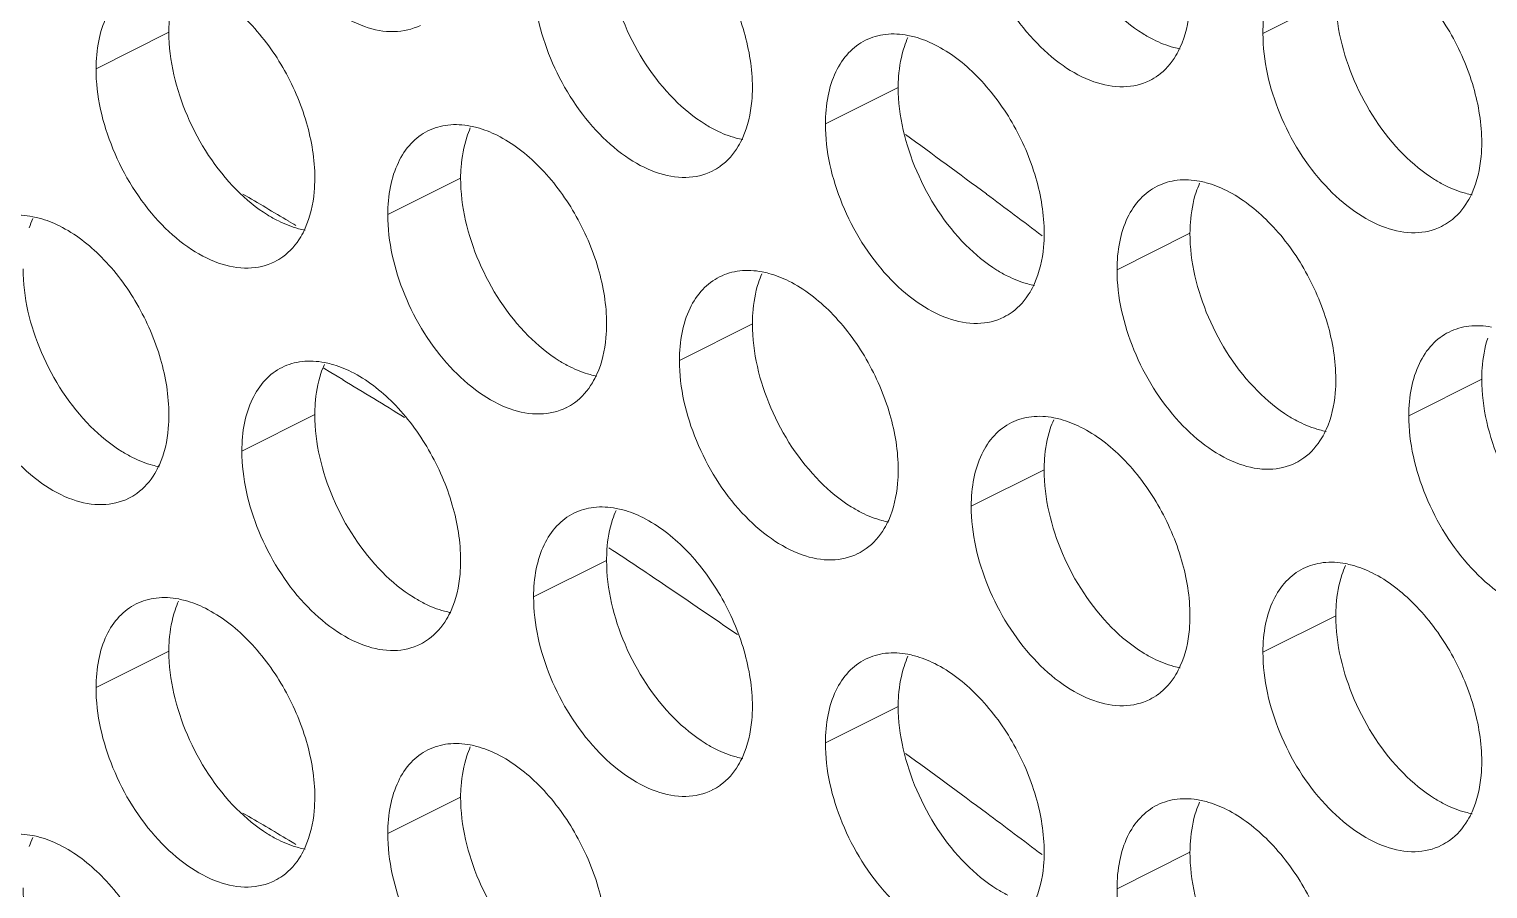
# Model space of a CAD drawing. Header units: millimetres. Extents: x 0 to 2524, y 0 to 1785.
# Drawn here: x 1871.39 to 1882.7, y 831.61 to 838.28 of the extents above; entities that cross this region are included whole.
import ezdxf

# ---------------------------------------------------------------- set-up
doc = ezdxf.new("R2010")
doc.units = ezdxf.units.MM
doc.header["$LTSCALE"] = 0.1
doc.layers.add('标注', color=251, linetype='Continuous', lineweight=9)

msp = doc.modelspace()

# ---------------------------------------------------------------- linework, layer by layer
at = {"layer": '标注'}
for p, q in [((1881.521, 838.53), (1880.956, 838.247)), ((1872.47, 838.255), (1871.905, 837.973)), ((1878.127, 837.827), (1877.562, 837.544)), ((1874.733, 837.124), (1874.168, 836.841)), ((1873.4, 836.789), (1873.438, 836.766)), ((1873.438, 836.766), (1873.455, 836.756)), ((1880.39, 836.696), (1879.824, 836.413)), ((1876.996, 835.993), (1876.43, 835.71)), ((1873.725, 835.617), (1873.666, 835.653)), ((1873.776, 835.587), (1873.725, 835.617)), ((1873.818, 835.562), (1873.776, 835.587)), ((1882.653, 835.564), (1882.087, 835.281)), ((1873.602, 835.29), (1873.036, 835.007)), ((1879.259, 834.861), (1878.693, 834.579)), ((1875.913, 834.237), (1875.882, 834.258)), ((1875.865, 834.158), (1875.299, 833.876)), ((1881.521, 833.73), (1880.956, 833.447)), ((1872.47, 833.455), (1871.905, 833.173)), ((1878.127, 833.027), (1877.562, 832.744)), ((1874.733, 832.324), (1874.168, 832.041)), ((1873.4, 831.989), (1873.438, 831.966)), ((1873.438, 831.966), (1873.455, 831.956)), ((1880.39, 831.896), (1879.824, 831.613))]:
    msp.add_line(p, q, dxfattribs=at)
for centre, radius, start, end in [((1878.872, 837.916), 0.734, 155.8796, 161.7803), ((1879.876, 838.287), 0.453, 296.5256, 305.9034), ((1875.478, 837.213), 0.734, 155.8796, 161.7803), ((1839.155, 783.674), 66.456, 53.36387, 54.03573), ((1876.482, 837.584), 0.453, 296.5256, 305.9034), ((1846.034, 791.079), 53.276, 59.0918, 59.5359), ((1838.564, 782.878), 67.447, 52.9067, 53.36439), ((1881.135, 836.785), 0.734, 155.8796, 161.7803), ((1872.084, 836.51), 0.734, 155.8796, 161.7803), ((1882.138, 837.155), 0.453, 296.5256, 305.9034), ((1873.088, 836.881), 0.453, 296.5256, 305.9034), ((1877.74, 836.082), 0.734, 155.8796, 161.7803), ((1878.744, 836.452), 0.453, 296.5256, 305.9034), ((1874.346, 835.379), 0.734, 155.8796, 161.7803), ((1843.699, 785.639), 58.304, 58.34336, 58.89647), ((1875.35, 835.749), 0.453, 296.5256, 305.9034), ((1880.003, 834.95), 0.734, 155.8796, 161.7803), ((1881.007, 835.321), 0.453, 296.5256, 305.9034), ((1871.956, 835.046), 0.453, 296.5256, 305.9034), ((1876.609, 834.247), 0.734, 155.8796, 161.7803), ((1841.686, 782.487), 62.045, 56.06266, 56.51927), ((1877.613, 834.618), 0.453, 296.5256, 305.9034), ((1882.266, 833.819), 0.734, 155.8796, 161.7803), ((1841.189, 781.749), 62.934, 55.45133, 56.06228), ((1873.215, 833.544), 0.734, 155.8796, 161.7803), ((1874.219, 833.915), 0.453, 296.5256, 305.9034), ((1878.872, 833.116), 0.734, 155.8796, 161.7803), ((1879.876, 833.487), 0.453, 296.5256, 305.9034), ((1875.478, 832.413), 0.734, 155.8796, 161.7803), ((1839.155, 778.874), 66.456, 53.36387, 54.03573), ((1876.482, 832.784), 0.453, 296.5256, 305.9034), ((1881.135, 831.985), 0.734, 155.8796, 161.7803), ((1846.034, 786.279), 53.276, 59.0918, 59.5359), ((1838.564, 778.078), 67.447, 52.9067, 53.36439), ((1872.084, 831.71), 0.734, 155.8796, 161.7803), ((1882.138, 832.355), 0.453, 296.5256, 305.9034), ((1873.088, 832.081), 0.453, 296.5256, 305.9034)]:
    msp.add_arc(centre, radius, start, end, dxfattribs=at)
for points, knots in [([(1874.421, 838.309), (1874.359, 838.278), (1874.209, 838.244), (1873.971, 838.292), (1873.733, 838.423), (1873.425, 838.7), (1873.139, 839.163), (1873.036, 839.595), (1873.036, 839.807)], [0, 0, 0, 0, 0.090718, 0.191742, 0.308104, 0.439279, 0.725532, 1, 1, 1, 1]), ([(1880.078, 837.881), (1880.016, 837.85), (1879.866, 837.816), (1879.628, 837.864), (1879.389, 837.994), (1879.082, 838.272), (1878.796, 838.734), (1878.693, 839.167), (1878.693, 839.379)], [0, 0, 0, 0, 0.090718, 0.191742, 0.308104, 0.439279, 0.725532, 1, 1, 1, 1]), ([(1876.147, 839.291), (1876.268, 839.23), (1876.499, 839.05), (1876.765, 838.692), (1876.946, 838.273), (1876.996, 837.972), (1876.996, 837.827)], [0, 0, 0, 0, 0.229676, 0.488215, 0.753207, 1, 1, 1, 1]), ([(1876.388, 837.736), (1876.227, 837.899), (1875.976, 838.286), (1875.865, 838.737), (1875.865, 838.958)], [0, 0, 0, 0, 0.508684, 1, 1, 1, 1]), ([(1880.956, 838.247), (1880.956, 838.32), (1880.968, 838.459), (1881.027, 838.649), (1881.126, 838.801), (1881.219, 838.872), (1881.268, 838.896)], [0, 0, 0, 0, 0.289235, 0.54966, 0.782932, 1, 1, 1, 1]), ([(1881.804, 838.862), (1881.925, 838.802), (1882.155, 838.621), (1882.422, 838.263), (1882.603, 837.845), (1882.653, 837.544), (1882.653, 837.399)], [0, 0, 0, 0, 0.229676, 0.488215, 0.753207, 1, 1, 1, 1]), ([(1871.905, 837.973), (1871.905, 838.045), (1871.917, 838.184), (1871.976, 838.375), (1872.075, 838.527), (1872.168, 838.597), (1872.217, 838.622)], [0, 0, 0, 0, 0.289235, 0.54966, 0.782932, 1, 1, 1, 1]), ([(1872.47, 838.255), (1872.47, 838.284), (1872.474, 838.391), (1872.493, 838.499), (1872.518, 838.574)], [0, 0, 0, 0, 0.264225, 1, 1, 1, 1]), ([(1872.753, 838.588), (1872.874, 838.527), (1873.104, 838.347), (1873.371, 837.989), (1873.552, 837.57), (1873.602, 837.269), (1873.602, 837.124)], [0, 0, 0, 0, 0.229676, 0.488215, 0.753207, 1, 1, 1, 1]), ([(1876.684, 837.178), (1876.621, 837.147), (1876.472, 837.113), (1876.234, 837.161), (1875.995, 837.291), (1875.688, 837.569), (1875.401, 838.032), (1875.299, 838.464), (1875.299, 838.676)], [0, 0, 0, 0, 0.090718, 0.191742, 0.308104, 0.439279, 0.725532, 1, 1, 1, 1]), ([(1880.39, 838.53), (1880.39, 838.494), (1880.384, 838.362), (1880.355, 838.229), (1880.315, 838.141)], [0, 0, 0, 0, 0.268874, 1, 1, 1, 1]), ([(1882.045, 837.308), (1881.884, 837.471), (1881.633, 837.858), (1881.521, 838.308), (1881.521, 838.53)], [0, 0, 0, 0, 0.508684, 1, 1, 1, 1]), ([(1880.107, 838.198), (1880.079, 838.212), (1879.961, 838.279), (1879.855, 838.366), (1879.782, 838.439)], [0, 0, 0, 0, 0.235002, 1, 1, 1, 1]), ([(1872.994, 837.033), (1872.833, 837.196), (1872.582, 837.583), (1872.47, 838.034), (1872.47, 838.255)], [0, 0, 0, 0, 0.508684, 1, 1, 1, 1]), ([(1877.874, 838.193), (1877.922, 838.217), (1878.032, 838.249), (1878.146, 838.242), (1878.202, 838.231)], [0, 0, 0, 0, 0.482538, 1, 1, 1, 1]), ([(1882.341, 836.75), (1882.278, 836.718), (1882.128, 836.684), (1881.891, 836.732), (1881.652, 836.863), (1881.344, 837.14), (1881.058, 837.603), (1880.956, 838.035), (1880.956, 838.247)], [0, 0, 0, 0, 0.090718, 0.191742, 0.308104, 0.439279, 0.725532, 1, 1, 1, 1]), ([(1877.562, 837.544), (1877.562, 837.617), (1877.574, 837.756), (1877.633, 837.946), (1877.732, 838.098), (1877.825, 838.169), (1877.874, 838.193)], [0, 0, 0, 0, 0.289235, 0.54966, 0.782932, 1, 1, 1, 1]), ([(1878.127, 837.827), (1878.127, 837.855), (1878.131, 837.963), (1878.15, 838.07), (1878.175, 838.145)], [0, 0, 0, 0, 0.264225, 1, 1, 1, 1]), ([(1878.202, 838.231), (1878.22, 838.228), (1878.291, 838.211), (1878.36, 838.184), (1878.41, 838.159)], [0, 0, 0, 0, 0.238696, 1, 1, 1, 1]), ([(1878.41, 838.159), (1878.531, 838.099), (1878.761, 837.918), (1879.028, 837.56), (1879.209, 837.142), (1879.259, 836.841), (1879.259, 836.696)], [0, 0, 0, 0, 0.229676, 0.488215, 0.753207, 1, 1, 1, 1]), ([(1880.315, 838.126), (1880.298, 838.129), (1880.226, 838.146), (1880.157, 838.173), (1880.107, 838.198)], [0, 0, 0, 0, 0.238696, 1, 1, 1, 1]), ([(1880.315, 838.141), (1880.305, 838.118), (1880.262, 838.034), (1880.198, 837.96), (1880.142, 837.919)], [0, 0, 0, 0, 0.265525, 1, 1, 1, 1]), ([(1873.29, 836.475), (1873.227, 836.444), (1873.077, 836.41), (1872.84, 836.458), (1872.601, 836.588), (1872.293, 836.866), (1872.007, 837.329), (1871.905, 837.761), (1871.905, 837.973)], [0, 0, 0, 0, 0.090718, 0.191742, 0.308104, 0.439279, 0.725532, 1, 1, 1, 1]), ([(1876.996, 837.827), (1876.996, 837.791), (1876.99, 837.659), (1876.961, 837.527), (1876.921, 837.438)], [0, 0, 0, 0, 0.268874, 1, 1, 1, 1]), ([(1878.651, 836.605), (1878.49, 836.768), (1878.239, 837.155), (1878.127, 837.606), (1878.127, 837.827)], [0, 0, 0, 0, 0.508684, 1, 1, 1, 1]), ([(1876.713, 837.495), (1876.685, 837.509), (1876.567, 837.576), (1876.461, 837.663), (1876.388, 837.736)], [0, 0, 0, 0, 0.235002, 1, 1, 1, 1]), ([(1874.168, 836.841), (1874.168, 836.914), (1874.18, 837.053), (1874.239, 837.243), (1874.338, 837.395), (1874.43, 837.466), (1874.479, 837.49)], [0, 0, 0, 0, 0.289235, 0.54966, 0.782932, 1, 1, 1, 1]), ([(1874.479, 837.49), (1874.528, 837.514), (1874.638, 837.546), (1874.751, 837.539), (1874.808, 837.528)], [0, 0, 0, 0, 0.482538, 1, 1, 1, 1]), ([(1874.733, 837.124), (1874.733, 837.153), (1874.737, 837.26), (1874.756, 837.367), (1874.781, 837.443)], [0, 0, 0, 0, 0.264225, 1, 1, 1, 1]), ([(1874.808, 837.528), (1874.826, 837.525), (1874.897, 837.508), (1874.966, 837.481), (1875.016, 837.456)], [0, 0, 0, 0, 0.238696, 1, 1, 1, 1]), ([(1875.016, 837.456), (1875.137, 837.396), (1875.367, 837.216), (1875.633, 836.857), (1875.815, 836.439), (1875.865, 836.138), (1875.865, 835.993)], [0, 0, 0, 0, 0.229676, 0.488215, 0.753207, 1, 1, 1, 1]), ([(1876.921, 837.423), (1876.904, 837.426), (1876.832, 837.443), (1876.763, 837.47), (1876.713, 837.495)], [0, 0, 0, 0, 0.238696, 1, 1, 1, 1]), ([(1878.947, 836.047), (1878.884, 836.015), (1878.734, 835.981), (1878.496, 836.029), (1878.258, 836.16), (1877.95, 836.437), (1877.664, 836.9), (1877.562, 837.333), (1877.562, 837.544)], [0, 0, 0, 0, 0.090718, 0.191742, 0.308104, 0.439279, 0.725532, 1, 1, 1, 1]), ([(1876.921, 837.438), (1876.911, 837.415), (1876.868, 837.331), (1876.804, 837.257), (1876.747, 837.216)], [0, 0, 0, 0, 0.265525, 1, 1, 1, 1]), ([(1882.653, 837.399), (1882.653, 837.363), (1882.647, 837.231), (1882.618, 837.098), (1882.578, 837.01)], [0, 0, 0, 0, 0.268874, 1, 1, 1, 1]), ([(1882.37, 837.066), (1882.342, 837.081), (1882.224, 837.147), (1882.118, 837.235), (1882.045, 837.308)], [0, 0, 0, 0, 0.235002, 1, 1, 1, 1]), ([(1873.602, 837.124), (1873.602, 837.088), (1873.596, 836.956), (1873.567, 836.824), (1873.527, 836.735)], [0, 0, 0, 0, 0.268874, 1, 1, 1, 1]), ([(1875.257, 835.902), (1875.095, 836.065), (1874.844, 836.452), (1874.733, 836.903), (1874.733, 837.124)], [0, 0, 0, 0, 0.508684, 1, 1, 1, 1]), ([(1880.136, 837.062), (1880.185, 837.086), (1880.295, 837.118), (1880.408, 837.111), (1880.465, 837.1)], [0, 0, 0, 0, 0.482538, 1, 1, 1, 1]), ([(1873.319, 836.792), (1873.291, 836.806), (1873.173, 836.873), (1873.067, 836.96), (1872.994, 837.033)], [0, 0, 0, 0, 0.235002, 1, 1, 1, 1]), ([(1879.824, 836.413), (1879.824, 836.486), (1879.836, 836.625), (1879.895, 836.815), (1879.995, 836.967), (1880.087, 837.037), (1880.136, 837.062)], [0, 0, 0, 0, 0.289235, 0.54966, 0.782932, 1, 1, 1, 1]), ([(1880.39, 836.696), (1880.39, 836.724), (1880.394, 836.832), (1880.413, 836.939), (1880.437, 837.014)], [0, 0, 0, 0, 0.264225, 1, 1, 1, 1]), ([(1880.465, 837.1), (1880.482, 837.097), (1880.554, 837.08), (1880.623, 837.053), (1880.673, 837.028)], [0, 0, 0, 0, 0.238696, 1, 1, 1, 1]), ([(1880.673, 837.028), (1880.794, 836.967), (1881.024, 836.787), (1881.29, 836.429), (1881.471, 836.01), (1881.521, 835.709), (1881.521, 835.564)], [0, 0, 0, 0, 0.229676, 0.488215, 0.753207, 1, 1, 1, 1]), ([(1882.578, 836.994), (1882.56, 836.998), (1882.489, 837.014), (1882.42, 837.041), (1882.37, 837.066)], [0, 0, 0, 0, 0.238696, 1, 1, 1, 1]), ([(1882.578, 837.01), (1882.568, 836.987), (1882.525, 836.903), (1882.461, 836.829), (1882.404, 836.788)], [0, 0, 0, 0, 0.265525, 1, 1, 1, 1]), ([(1871.085, 836.787), (1871.134, 836.811), (1871.244, 836.843), (1871.357, 836.836), (1871.414, 836.825)], [0, 0, 0, 0, 0.482538, 1, 1, 1, 1]), ([(1871.414, 836.825), (1871.431, 836.822), (1871.503, 836.806), (1871.572, 836.778), (1871.622, 836.753)], [0, 0, 0, 0, 0.238696, 1, 1, 1, 1]), ([(1873.527, 836.72), (1873.509, 836.723), (1873.438, 836.74), (1873.369, 836.767), (1873.319, 836.792)], [0, 0, 0, 0, 0.238696, 1, 1, 1, 1]), ([(1875.553, 835.344), (1875.49, 835.313), (1875.34, 835.279), (1875.102, 835.326), (1874.864, 835.457), (1874.556, 835.735), (1874.27, 836.197), (1874.168, 836.63), (1874.168, 836.841)], [0, 0, 0, 0, 0.090718, 0.191742, 0.308104, 0.439279, 0.725532, 1, 1, 1, 1]), ([(1871.622, 836.753), (1871.743, 836.693), (1871.973, 836.513), (1872.239, 836.155), (1872.42, 835.736), (1872.47, 835.435), (1872.47, 835.29)], [0, 0, 0, 0, 0.229676, 0.488215, 0.753207, 1, 1, 1, 1]), ([(1873.527, 836.735), (1873.517, 836.712), (1873.474, 836.628), (1873.41, 836.554), (1873.353, 836.514)], [0, 0, 0, 0, 0.265525, 1, 1, 1, 1]), ([(1879.259, 836.696), (1879.259, 836.66), (1879.253, 836.528), (1879.224, 836.395), (1879.184, 836.307)], [0, 0, 0, 0, 0.268874, 1, 1, 1, 1]), ([(1880.914, 835.474), (1880.752, 835.636), (1880.501, 836.024), (1880.39, 836.474), (1880.39, 836.696)], [0, 0, 0, 0, 0.508684, 1, 1, 1, 1]), ([(1878.976, 836.364), (1878.947, 836.378), (1878.83, 836.444), (1878.724, 836.532), (1878.651, 836.605)], [0, 0, 0, 0, 0.235002, 1, 1, 1, 1]), ([(1871.863, 835.199), (1871.701, 835.362), (1871.45, 835.749), (1871.339, 836.2), (1871.339, 836.421)], [0, 0, 0, 0, 0.508684, 1, 1, 1, 1]), ([(1876.43, 835.71), (1876.43, 835.783), (1876.442, 835.922), (1876.501, 836.112), (1876.601, 836.264), (1876.693, 836.334), (1876.742, 836.359)], [0, 0, 0, 0, 0.289235, 0.54966, 0.782932, 1, 1, 1, 1]), ([(1876.742, 836.359), (1876.79, 836.383), (1876.901, 836.415), (1877.014, 836.408), (1877.071, 836.397)], [0, 0, 0, 0, 0.482538, 1, 1, 1, 1]), ([(1876.996, 835.993), (1876.996, 836.021), (1877, 836.129), (1877.018, 836.236), (1877.043, 836.311)], [0, 0, 0, 0, 0.264225, 1, 1, 1, 1]), ([(1877.071, 836.397), (1877.088, 836.394), (1877.16, 836.377), (1877.229, 836.35), (1877.279, 836.325)], [0, 0, 0, 0, 0.238696, 1, 1, 1, 1]), ([(1877.279, 836.325), (1877.399, 836.265), (1877.63, 836.084), (1877.896, 835.726), (1878.077, 835.307), (1878.127, 835.006), (1878.127, 834.861)], [0, 0, 0, 0, 0.229676, 0.488215, 0.753207, 1, 1, 1, 1]), ([(1879.184, 836.291), (1879.166, 836.295), (1879.095, 836.311), (1879.026, 836.339), (1878.976, 836.364)], [0, 0, 0, 0, 0.238696, 1, 1, 1, 1]), ([(1881.21, 834.915), (1881.147, 834.884), (1880.997, 834.85), (1880.759, 834.898), (1880.521, 835.029), (1880.213, 835.306), (1879.927, 835.769), (1879.824, 836.201), (1879.824, 836.413)], [0, 0, 0, 0, 0.090718, 0.191742, 0.308104, 0.439279, 0.725532, 1, 1, 1, 1]), ([(1879.184, 836.307), (1879.174, 836.284), (1879.131, 836.2), (1879.066, 836.126), (1879.01, 836.085)], [0, 0, 0, 0, 0.265525, 1, 1, 1, 1]), ([(1872.159, 834.641), (1872.096, 834.61), (1871.946, 834.576), (1871.708, 834.623), (1871.47, 834.754), (1871.162, 835.032), (1870.876, 835.494), (1870.773, 835.927), (1870.773, 836.138)], [0, 0, 0, 0, 0.090718, 0.191742, 0.308104, 0.439279, 0.725532, 1, 1, 1, 1]), ([(1875.865, 835.993), (1875.865, 835.957), (1875.859, 835.825), (1875.83, 835.692), (1875.79, 835.604)], [0, 0, 0, 0, 0.268874, 1, 1, 1, 1]), ([(1877.52, 834.771), (1877.358, 834.933), (1877.107, 835.321), (1876.996, 835.771), (1876.996, 835.993)], [0, 0, 0, 0, 0.508684, 1, 1, 1, 1]), ([(1882.399, 835.93), (1882.447, 835.955), (1882.557, 835.986), (1882.671, 835.979), (1882.728, 835.969)], [0, 0, 0, 0, 0.482538, 1, 1, 1, 1]), ([(1875.582, 835.661), (1875.553, 835.675), (1875.435, 835.741), (1875.33, 835.829), (1875.257, 835.902)], [0, 0, 0, 0, 0.235002, 1, 1, 1, 1]), ([(1882.087, 835.281), (1882.087, 835.354), (1882.099, 835.493), (1882.158, 835.683), (1882.258, 835.836), (1882.35, 835.906), (1882.399, 835.93)], [0, 0, 0, 0, 0.289235, 0.54966, 0.782932, 1, 1, 1, 1]), ([(1882.653, 835.564), (1882.653, 835.593), (1882.656, 835.7), (1882.675, 835.808), (1882.7, 835.883)], [0, 0, 0, 0, 0.264225, 1, 1, 1, 1]), ([(1873.036, 835.007), (1873.036, 835.08), (1873.048, 835.219), (1873.107, 835.409), (1873.207, 835.561), (1873.299, 835.632), (1873.348, 835.656)], [0, 0, 0, 0, 0.289235, 0.54966, 0.782932, 1, 1, 1, 1]), ([(1873.348, 835.656), (1873.396, 835.68), (1873.506, 835.712), (1873.62, 835.705), (1873.677, 835.694)], [0, 0, 0, 0, 0.482538, 1, 1, 1, 1]), ([(1873.677, 835.694), (1873.694, 835.691), (1873.766, 835.674), (1873.835, 835.647), (1873.885, 835.622)], [0, 0, 0, 0, 0.238696, 1, 1, 1, 1]), ([(1875.789, 835.588), (1875.772, 835.592), (1875.701, 835.608), (1875.632, 835.636), (1875.582, 835.661)], [0, 0, 0, 0, 0.238696, 1, 1, 1, 1]), ([(1877.815, 834.212), (1877.753, 834.181), (1877.603, 834.147), (1877.365, 834.195), (1877.127, 834.326), (1876.819, 834.603), (1876.533, 835.066), (1876.43, 835.498), (1876.43, 835.71)], [0, 0, 0, 0, 0.090718, 0.191742, 0.308104, 0.439279, 0.725532, 1, 1, 1, 1]), ([(1873.602, 835.29), (1873.602, 835.318), (1873.606, 835.426), (1873.624, 835.533), (1873.649, 835.608)], [0, 0, 0, 0, 0.264225, 1, 1, 1, 1]), ([(1873.885, 835.622), (1874.005, 835.562), (1874.236, 835.381), (1874.502, 835.023), (1874.683, 834.604), (1874.733, 834.303), (1874.733, 834.158)], [0, 0, 0, 0, 0.229676, 0.488215, 0.753207, 1, 1, 1, 1]), ([(1875.79, 835.604), (1875.78, 835.581), (1875.736, 835.497), (1875.672, 835.423), (1875.616, 835.382)], [0, 0, 0, 0, 0.265525, 1, 1, 1, 1]), ([(1881.521, 835.564), (1881.521, 835.529), (1881.516, 835.396), (1881.487, 835.264), (1881.447, 835.175)], [0, 0, 0, 0, 0.268874, 1, 1, 1, 1]), ([(1883.177, 834.342), (1883.015, 834.505), (1882.764, 834.892), (1882.653, 835.343), (1882.653, 835.564)], [0, 0, 0, 0, 0.508684, 1, 1, 1, 1]), ([(1881.239, 835.232), (1881.21, 835.246), (1881.092, 835.313), (1880.987, 835.4), (1880.914, 835.474)], [0, 0, 0, 0, 0.235002, 1, 1, 1, 1]), ([(1872.188, 834.958), (1872.159, 834.972), (1872.041, 835.038), (1871.936, 835.126), (1871.863, 835.199)], [0, 0, 0, 0, 0.235002, 1, 1, 1, 1]), ([(1872.47, 835.29), (1872.47, 835.254), (1872.465, 835.122), (1872.436, 834.989), (1872.396, 834.901)], [0, 0, 0, 0, 0.268874, 1, 1, 1, 1]), ([(1874.126, 834.068), (1873.964, 834.231), (1873.713, 834.618), (1873.602, 835.068), (1873.602, 835.29)], [0, 0, 0, 0, 0.508684, 1, 1, 1, 1]), ([(1878.693, 834.579), (1878.693, 834.651), (1878.705, 834.79), (1878.764, 834.98), (1878.863, 835.133), (1878.956, 835.203), (1879.005, 835.228)], [0, 0, 0, 0, 0.289235, 0.54966, 0.782932, 1, 1, 1, 1]), ([(1879.005, 835.228), (1879.053, 835.252), (1879.163, 835.283), (1879.277, 835.277), (1879.334, 835.266)], [0, 0, 0, 0, 0.482538, 1, 1, 1, 1]), ([(1879.259, 834.861), (1879.259, 834.89), (1879.262, 834.997), (1879.281, 835.105), (1879.306, 835.18)], [0, 0, 0, 0, 0.264225, 1, 1, 1, 1]), ([(1879.334, 835.266), (1879.351, 835.262), (1879.423, 835.246), (1879.492, 835.218), (1879.542, 835.193)], [0, 0, 0, 0, 0.238696, 1, 1, 1, 1]), ([(1879.542, 835.193), (1879.662, 835.133), (1879.893, 834.953), (1880.159, 834.595), (1880.34, 834.176), (1880.39, 833.875), (1880.39, 833.73)], [0, 0, 0, 0, 0.229676, 0.488215, 0.753207, 1, 1, 1, 1]), ([(1881.446, 835.16), (1881.429, 835.163), (1881.357, 835.18), (1881.289, 835.207), (1881.239, 835.232)], [0, 0, 0, 0, 0.238696, 1, 1, 1, 1]), ([(1883.472, 833.784), (1883.41, 833.753), (1883.26, 833.719), (1883.022, 833.767), (1882.784, 833.897), (1882.476, 834.175), (1882.19, 834.637), (1882.087, 835.07), (1882.087, 835.281)], [0, 0, 0, 0, 0.090718, 0.191742, 0.308104, 0.439279, 0.725532, 1, 1, 1, 1]), ([(1881.447, 835.175), (1881.437, 835.153), (1881.393, 835.069), (1881.329, 834.994), (1881.273, 834.954)], [0, 0, 0, 0, 0.265525, 1, 1, 1, 1]), ([(1872.395, 834.885), (1872.378, 834.889), (1872.307, 834.905), (1872.238, 834.933), (1872.188, 834.958)], [0, 0, 0, 0, 0.238696, 1, 1, 1, 1]), ([(1874.421, 833.509), (1874.359, 833.478), (1874.209, 833.444), (1873.971, 833.492), (1873.733, 833.623), (1873.425, 833.9), (1873.139, 834.363), (1873.036, 834.795), (1873.036, 835.007)], [0, 0, 0, 0, 0.090718, 0.191742, 0.308104, 0.439279, 0.725532, 1, 1, 1, 1]), ([(1872.396, 834.901), (1872.386, 834.878), (1872.342, 834.794), (1872.278, 834.72), (1872.222, 834.679)], [0, 0, 0, 0, 0.265525, 1, 1, 1, 1]), ([(1878.127, 834.861), (1878.127, 834.826), (1878.122, 834.693), (1878.092, 834.561), (1878.053, 834.472)], [0, 0, 0, 0, 0.268874, 1, 1, 1, 1]), ([(1879.782, 833.639), (1879.621, 833.802), (1879.37, 834.189), (1879.259, 834.64), (1879.259, 834.861)], [0, 0, 0, 0, 0.508684, 1, 1, 1, 1]), ([(1877.844, 834.529), (1877.816, 834.543), (1877.698, 834.61), (1877.593, 834.697), (1877.52, 834.771)], [0, 0, 0, 0, 0.235002, 1, 1, 1, 1]), ([(1875.299, 833.876), (1875.299, 833.948), (1875.311, 834.087), (1875.37, 834.278), (1875.469, 834.43), (1875.562, 834.5), (1875.611, 834.525)], [0, 0, 0, 0, 0.289235, 0.54966, 0.782932, 1, 1, 1, 1]), ([(1875.611, 834.525), (1875.659, 834.549), (1875.769, 834.58), (1875.883, 834.574), (1875.94, 834.563)], [0, 0, 0, 0, 0.482538, 1, 1, 1, 1]), ([(1875.94, 834.563), (1875.957, 834.559), (1876.029, 834.543), (1876.097, 834.516), (1876.147, 834.491)], [0, 0, 0, 0, 0.238696, 1, 1, 1, 1]), ([(1878.052, 834.457), (1878.035, 834.46), (1877.963, 834.477), (1877.894, 834.504), (1877.844, 834.529)], [0, 0, 0, 0, 0.238696, 1, 1, 1, 1]), ([(1880.078, 833.081), (1880.016, 833.05), (1879.866, 833.016), (1879.628, 833.064), (1879.389, 833.194), (1879.082, 833.472), (1878.796, 833.934), (1878.693, 834.367), (1878.693, 834.579)], [0, 0, 0, 0, 0.090718, 0.191742, 0.308104, 0.439279, 0.725532, 1, 1, 1, 1]), ([(1875.865, 834.158), (1875.865, 834.187), (1875.868, 834.294), (1875.887, 834.402), (1875.912, 834.477)], [0, 0, 0, 0, 0.264225, 1, 1, 1, 1]), ([(1876.147, 834.491), (1876.268, 834.43), (1876.499, 834.25), (1876.765, 833.892), (1876.946, 833.473), (1876.996, 833.172), (1876.996, 833.027)], [0, 0, 0, 0, 0.229676, 0.488215, 0.753207, 1, 1, 1, 1]), ([(1878.053, 834.472), (1878.042, 834.45), (1877.999, 834.366), (1877.935, 834.291), (1877.879, 834.251)], [0, 0, 0, 0, 0.265525, 1, 1, 1, 1]), ([(1874.45, 833.826), (1874.422, 833.841), (1874.304, 833.907), (1874.199, 833.994), (1874.126, 834.068)], [0, 0, 0, 0, 0.235002, 1, 1, 1, 1]), ([(1874.733, 834.158), (1874.733, 834.123), (1874.728, 833.991), (1874.698, 833.858), (1874.659, 833.77)], [0, 0, 0, 0, 0.268874, 1, 1, 1, 1]), ([(1876.388, 832.936), (1876.227, 833.099), (1875.976, 833.486), (1875.865, 833.937), (1875.865, 834.158)], [0, 0, 0, 0, 0.508684, 1, 1, 1, 1]), ([(1880.956, 833.447), (1880.956, 833.52), (1880.968, 833.659), (1881.027, 833.849), (1881.126, 834.001), (1881.219, 834.072), (1881.268, 834.096)], [0, 0, 0, 0, 0.289235, 0.54966, 0.782932, 1, 1, 1, 1]), ([(1881.268, 834.096), (1881.316, 834.12), (1881.426, 834.152), (1881.54, 834.145), (1881.597, 834.134)], [0, 0, 0, 0, 0.482538, 1, 1, 1, 1]), ([(1881.521, 833.73), (1881.521, 833.758), (1881.525, 833.866), (1881.544, 833.973), (1881.569, 834.048)], [0, 0, 0, 0, 0.264225, 1, 1, 1, 1]), ([(1881.597, 834.134), (1881.614, 834.131), (1881.685, 834.114), (1881.754, 834.087), (1881.804, 834.062)], [0, 0, 0, 0, 0.238696, 1, 1, 1, 1]), ([(1881.804, 834.062), (1881.925, 834.002), (1882.155, 833.821), (1882.422, 833.463), (1882.603, 833.045), (1882.653, 832.744), (1882.653, 832.599)], [0, 0, 0, 0, 0.229676, 0.488215, 0.753207, 1, 1, 1, 1]), ([(1871.905, 833.173), (1871.905, 833.245), (1871.917, 833.384), (1871.976, 833.575), (1872.075, 833.727), (1872.168, 833.797), (1872.217, 833.822)], [0, 0, 0, 0, 0.289235, 0.54966, 0.782932, 1, 1, 1, 1]), ([(1872.217, 833.822), (1872.265, 833.846), (1872.375, 833.877), (1872.489, 833.871), (1872.546, 833.86)], [0, 0, 0, 0, 0.482538, 1, 1, 1, 1]), ([(1872.546, 833.86), (1872.563, 833.856), (1872.634, 833.84), (1872.703, 833.813), (1872.753, 833.788)], [0, 0, 0, 0, 0.238696, 1, 1, 1, 1]), ([(1874.658, 833.754), (1874.641, 833.757), (1874.569, 833.774), (1874.5, 833.801), (1874.45, 833.826)], [0, 0, 0, 0, 0.238696, 1, 1, 1, 1]), ([(1876.684, 832.378), (1876.621, 832.347), (1876.472, 832.313), (1876.234, 832.361), (1875.995, 832.491), (1875.688, 832.769), (1875.401, 833.232), (1875.299, 833.664), (1875.299, 833.876)], [0, 0, 0, 0, 0.090718, 0.191742, 0.308104, 0.439279, 0.725532, 1, 1, 1, 1]), ([(1872.47, 833.455), (1872.47, 833.484), (1872.474, 833.591), (1872.493, 833.699), (1872.518, 833.774)], [0, 0, 0, 0, 0.264225, 1, 1, 1, 1]), ([(1872.753, 833.788), (1872.874, 833.727), (1873.104, 833.547), (1873.371, 833.189), (1873.552, 832.77), (1873.602, 832.469), (1873.602, 832.324)], [0, 0, 0, 0, 0.229676, 0.488215, 0.753207, 1, 1, 1, 1]), ([(1874.659, 833.77), (1874.648, 833.747), (1874.605, 833.663), (1874.541, 833.589), (1874.485, 833.548)], [0, 0, 0, 0, 0.265525, 1, 1, 1, 1]), ([(1880.39, 833.73), (1880.39, 833.694), (1880.384, 833.562), (1880.355, 833.429), (1880.315, 833.341)], [0, 0, 0, 0, 0.268874, 1, 1, 1, 1]), ([(1882.045, 832.508), (1881.884, 832.671), (1881.633, 833.058), (1881.521, 833.508), (1881.521, 833.73)], [0, 0, 0, 0, 0.508684, 1, 1, 1, 1]), ([(1880.107, 833.398), (1880.079, 833.412), (1879.961, 833.479), (1879.855, 833.566), (1879.782, 833.639)], [0, 0, 0, 0, 0.235002, 1, 1, 1, 1]), ([(1872.994, 832.233), (1872.833, 832.396), (1872.582, 832.783), (1872.47, 833.234), (1872.47, 833.455)], [0, 0, 0, 0, 0.508684, 1, 1, 1, 1]), ([(1877.562, 832.744), (1877.562, 832.817), (1877.574, 832.956), (1877.633, 833.146), (1877.732, 833.298), (1877.825, 833.369), (1877.874, 833.393)], [0, 0, 0, 0, 0.289235, 0.54966, 0.782932, 1, 1, 1, 1]), ([(1877.874, 833.393), (1877.922, 833.417), (1878.032, 833.449), (1878.146, 833.442), (1878.202, 833.431)], [0, 0, 0, 0, 0.482538, 1, 1, 1, 1]), ([(1878.202, 833.431), (1878.22, 833.428), (1878.291, 833.411), (1878.36, 833.384), (1878.41, 833.359)], [0, 0, 0, 0, 0.238696, 1, 1, 1, 1]), ([(1880.315, 833.326), (1880.298, 833.329), (1880.226, 833.346), (1880.157, 833.373), (1880.107, 833.398)], [0, 0, 0, 0, 0.238696, 1, 1, 1, 1]), ([(1882.341, 831.95), (1882.278, 831.918), (1882.128, 831.884), (1881.891, 831.932), (1881.652, 832.063), (1881.344, 832.34), (1881.058, 832.803), (1880.956, 833.235), (1880.956, 833.447)], [0, 0, 0, 0, 0.090718, 0.191742, 0.308104, 0.439279, 0.725532, 1, 1, 1, 1]), ([(1878.127, 833.027), (1878.127, 833.055), (1878.131, 833.163), (1878.15, 833.27), (1878.175, 833.345)], [0, 0, 0, 0, 0.264225, 1, 1, 1, 1]), ([(1878.41, 833.359), (1878.531, 833.299), (1878.761, 833.118), (1879.028, 832.76), (1879.209, 832.342), (1879.259, 832.041), (1879.259, 831.896)], [0, 0, 0, 0, 0.229676, 0.488215, 0.753207, 1, 1, 1, 1]), ([(1880.315, 833.341), (1880.305, 833.318), (1880.262, 833.234), (1880.198, 833.16), (1880.142, 833.119)], [0, 0, 0, 0, 0.265525, 1, 1, 1, 1]), ([(1873.29, 831.675), (1873.227, 831.644), (1873.077, 831.61), (1872.84, 831.658), (1872.601, 831.788), (1872.293, 832.066), (1872.007, 832.529), (1871.905, 832.961), (1871.905, 833.173)], [0, 0, 0, 0, 0.090718, 0.191742, 0.308104, 0.439279, 0.725532, 1, 1, 1, 1]), ([(1876.713, 832.695), (1876.685, 832.709), (1876.567, 832.776), (1876.461, 832.863), (1876.388, 832.936)], [0, 0, 0, 0, 0.235002, 1, 1, 1, 1]), ([(1876.996, 833.027), (1876.996, 832.991), (1876.99, 832.859), (1876.961, 832.727), (1876.921, 832.638)], [0, 0, 0, 0, 0.268874, 1, 1, 1, 1]), ([(1878.651, 831.805), (1878.49, 831.968), (1878.239, 832.355), (1878.127, 832.806), (1878.127, 833.027)], [0, 0, 0, 0, 0.508684, 1, 1, 1, 1]), ([(1874.168, 832.041), (1874.168, 832.114), (1874.18, 832.253), (1874.239, 832.443), (1874.338, 832.595), (1874.43, 832.666), (1874.479, 832.69)], [0, 0, 0, 0, 0.289235, 0.54966, 0.782932, 1, 1, 1, 1]), ([(1874.479, 832.69), (1874.528, 832.714), (1874.638, 832.746), (1874.751, 832.739), (1874.808, 832.728)], [0, 0, 0, 0, 0.482538, 1, 1, 1, 1]), ([(1874.808, 832.728), (1874.826, 832.725), (1874.897, 832.708), (1874.966, 832.681), (1875.016, 832.656)], [0, 0, 0, 0, 0.238696, 1, 1, 1, 1]), ([(1876.921, 832.623), (1876.904, 832.626), (1876.832, 832.643), (1876.763, 832.67), (1876.713, 832.695)], [0, 0, 0, 0, 0.238696, 1, 1, 1, 1]), ([(1878.947, 831.247), (1878.884, 831.215), (1878.734, 831.181), (1878.496, 831.229), (1878.258, 831.36), (1877.95, 831.637), (1877.664, 832.1), (1877.562, 832.533), (1877.562, 832.744)], [0, 0, 0, 0, 0.090718, 0.191742, 0.308104, 0.439279, 0.725532, 1, 1, 1, 1]), ([(1874.733, 832.324), (1874.733, 832.353), (1874.737, 832.46), (1874.756, 832.567), (1874.781, 832.643)], [0, 0, 0, 0, 0.264225, 1, 1, 1, 1]), ([(1875.016, 832.656), (1875.137, 832.596), (1875.367, 832.416), (1875.633, 832.057), (1875.815, 831.639), (1875.865, 831.338), (1875.865, 831.193)], [0, 0, 0, 0, 0.229676, 0.488215, 0.753207, 1, 1, 1, 1]), ([(1876.921, 832.638), (1876.911, 832.615), (1876.868, 832.531), (1876.804, 832.457), (1876.747, 832.416)], [0, 0, 0, 0, 0.265525, 1, 1, 1, 1]), ([(1882.653, 832.599), (1882.653, 832.563), (1882.647, 832.431), (1882.618, 832.298), (1882.578, 832.21)], [0, 0, 0, 0, 0.268874, 1, 1, 1, 1]), ([(1882.37, 832.266), (1882.342, 832.281), (1882.224, 832.347), (1882.118, 832.435), (1882.045, 832.508)], [0, 0, 0, 0, 0.235002, 1, 1, 1, 1]), ([(1873.602, 832.324), (1873.602, 832.288), (1873.596, 832.156), (1873.567, 832.024), (1873.527, 831.935)], [0, 0, 0, 0, 0.268874, 1, 1, 1, 1]), ([(1875.257, 831.102), (1875.095, 831.265), (1874.844, 831.652), (1874.733, 832.103), (1874.733, 832.324)], [0, 0, 0, 0, 0.508684, 1, 1, 1, 1]), ([(1879.824, 831.613), (1879.824, 831.686), (1879.836, 831.825), (1879.895, 832.015), (1879.995, 832.167), (1880.087, 832.237), (1880.136, 832.262)], [0, 0, 0, 0, 0.289235, 0.54966, 0.782932, 1, 1, 1, 1]), ([(1880.136, 832.262), (1880.185, 832.286), (1880.295, 832.318), (1880.408, 832.311), (1880.465, 832.3)], [0, 0, 0, 0, 0.482538, 1, 1, 1, 1]), ([(1880.465, 832.3), (1880.482, 832.297), (1880.554, 832.28), (1880.623, 832.253), (1880.673, 832.228)], [0, 0, 0, 0, 0.238696, 1, 1, 1, 1]), ([(1882.578, 832.194), (1882.56, 832.198), (1882.489, 832.214), (1882.42, 832.241), (1882.37, 832.266)], [0, 0, 0, 0, 0.238696, 1, 1, 1, 1]), ([(1873.319, 831.992), (1873.291, 832.006), (1873.173, 832.073), (1873.067, 832.16), (1872.994, 832.233)], [0, 0, 0, 0, 0.235002, 1, 1, 1, 1]), ([(1880.39, 831.896), (1880.39, 831.924), (1880.394, 832.032), (1880.413, 832.139), (1880.437, 832.214)], [0, 0, 0, 0, 0.264225, 1, 1, 1, 1]), ([(1880.673, 832.228), (1880.794, 832.167), (1881.024, 831.987), (1881.29, 831.629), (1881.471, 831.21), (1881.521, 830.909), (1881.521, 830.764)], [0, 0, 0, 0, 0.229676, 0.488215, 0.753207, 1, 1, 1, 1]), ([(1882.578, 832.21), (1882.568, 832.187), (1882.525, 832.103), (1882.461, 832.029), (1882.404, 831.988)], [0, 0, 0, 0, 0.265525, 1, 1, 1, 1]), ([(1871.085, 831.987), (1871.134, 832.011), (1871.244, 832.043), (1871.357, 832.036), (1871.414, 832.025)], [0, 0, 0, 0, 0.482538, 1, 1, 1, 1]), ([(1871.414, 832.025), (1871.431, 832.022), (1871.503, 832.006), (1871.572, 831.978), (1871.622, 831.953)], [0, 0, 0, 0, 0.238696, 1, 1, 1, 1]), ([(1875.553, 830.544), (1875.49, 830.513), (1875.34, 830.479), (1875.102, 830.526), (1874.864, 830.657), (1874.556, 830.935), (1874.27, 831.397), (1874.168, 831.83), (1874.168, 832.041)], [0, 0, 0, 0, 0.090718, 0.191742, 0.308104, 0.439279, 0.725532, 1, 1, 1, 1]), ([(1871.622, 831.953), (1871.743, 831.893), (1871.973, 831.713), (1872.239, 831.355), (1872.42, 830.936), (1872.47, 830.635), (1872.47, 830.49)], [0, 0, 0, 0, 0.229676, 0.488215, 0.753207, 1, 1, 1, 1]), ([(1873.527, 831.92), (1873.509, 831.923), (1873.438, 831.94), (1873.369, 831.967), (1873.319, 831.992)], [0, 0, 0, 0, 0.238696, 1, 1, 1, 1]), ([(1873.527, 831.935), (1873.517, 831.912), (1873.474, 831.828), (1873.41, 831.754), (1873.353, 831.714)], [0, 0, 0, 0, 0.265525, 1, 1, 1, 1]), ([(1878.976, 831.564), (1878.947, 831.578), (1878.83, 831.644), (1878.724, 831.732), (1878.651, 831.805)], [0, 0, 0, 0, 0.235002, 1, 1, 1, 1]), ([(1879.259, 831.896), (1879.259, 831.86), (1879.253, 831.728), (1879.224, 831.595), (1879.184, 831.507)], [0, 0, 0, 0, 0.268874, 1, 1, 1, 1]), ([(1880.914, 830.674), (1880.752, 830.836), (1880.501, 831.224), (1880.39, 831.674), (1880.39, 831.896)], [0, 0, 0, 0, 0.508684, 1, 1, 1, 1]), ([(1871.863, 830.399), (1871.701, 830.562), (1871.45, 830.949), (1871.339, 831.4), (1871.339, 831.621)], [0, 0, 0, 0, 0.508684, 1, 1, 1, 1]), ([(1881.21, 830.115), (1881.147, 830.084), (1880.997, 830.05), (1880.759, 830.098), (1880.521, 830.229), (1880.213, 830.506), (1879.927, 830.969), (1879.824, 831.401), (1879.824, 831.613)], [0, 0, 0, 0, 0.090718, 0.191742, 0.308104, 0.439279, 0.725532, 1, 1, 1, 1])]:
    msp.add_open_spline(points, degree=3, knots=knots, dxfattribs=at)

doc.saveas('drawing.dxf')
